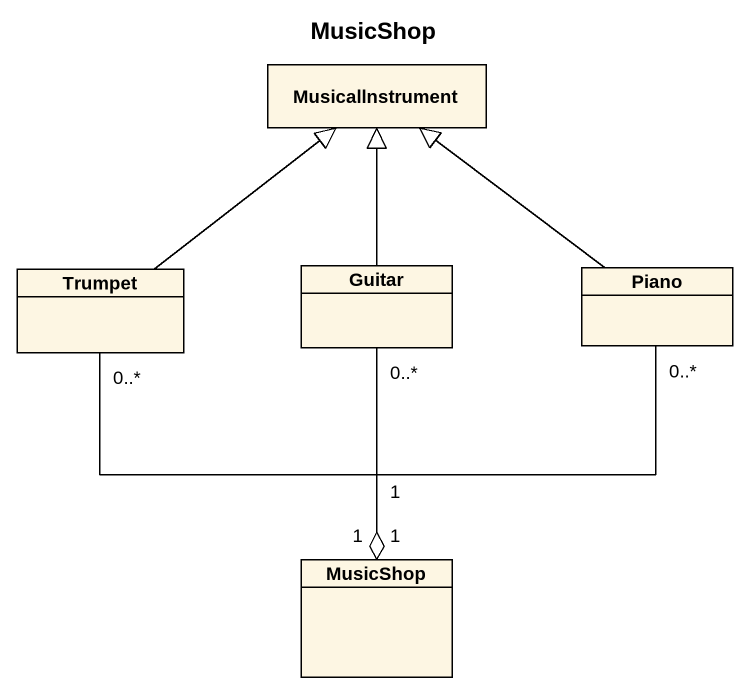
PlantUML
@startuml
title MusicShop
hide circle
hide empty members
class Musicallnstrument
class Guitar
class Piano
class Trumpet
class MusicShop
Guitar -up-|> Musicallnstrument
Guitar "0..*" --o "1" MusicShop
Piano -up-|> Musicallnstrument
Piano "0..*" --o "1" MusicShop
Trumpet -up-|> Musicallnstrument
Trumpet "0..*" --o "1" MusicShop
@enduml
